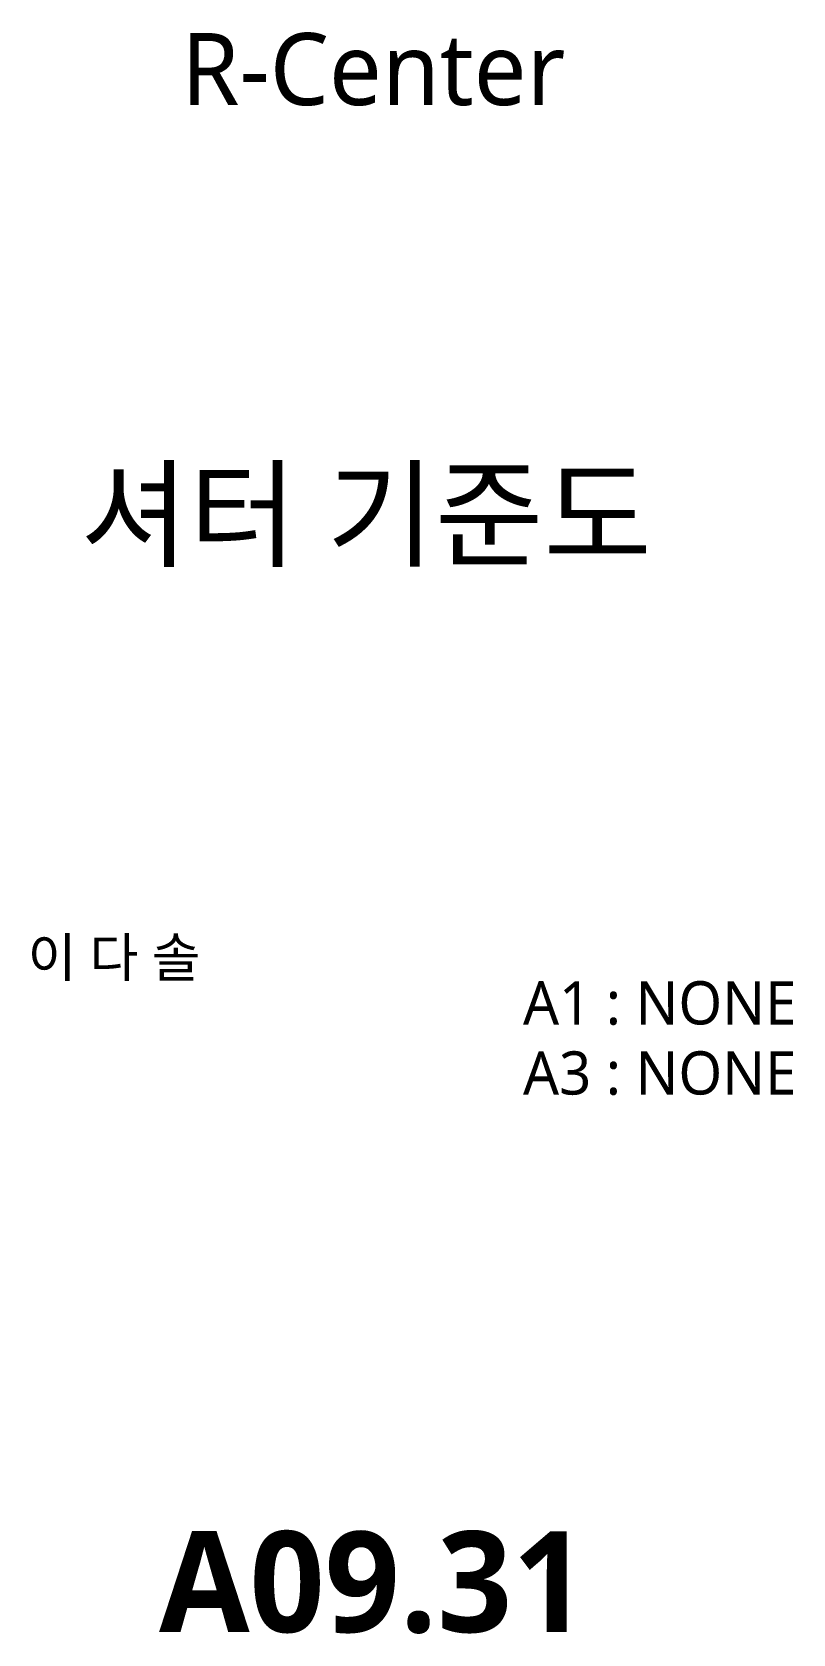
# Model space of a CAD drawing. Extents: x 4650 to 80882, y 2100 to 57300.
# Drawn here: x 75281 to 80564, y 2937 to 14057 of the extents above; entities that cross this region are included whole.
import ezdxf
from ezdxf.enums import TextEntityAlignment as Align

# ---------------------------------------------------------------- set-up
doc = ezdxf.new("R2010")
doc.units = 0
doc.header["$LTSCALE"] = 200
doc.header["$MEASUREMENT"] = 0
for name, color, linetype in [('SHT', 5, 'CONTINUOUS'), ('TEXT', 3, 'CONTINUOUS'), ('TITLE', 9, 'CONTINUOUS')]:
    doc.layers.add(name, color=color, linetype=linetype)
doc.styles.add('맑은고딕', font='malgun.ttf')
doc.styles.add('맑은고딕B', font='malgunbd.ttf')
doc.styles.add('스타일1', font='malgun.ttf')

# ---------------------------------------------------------------- blocks, each defined once
blk = doc.blocks.new('TITLE')
at = {"layer": 'TITLE', "style": '스타일1'}
for tag, height, p in [('동명칭', 6, (776.77, -457.26)), ('SCALE-A1', 3, (797.5, -522)), ('SCALE-A3', 3, (797.5, -527)), ('DATA', 3, (797.5, -540))]:
    blk.add_attdef(tag, text='', height=height, dxfattribs=at).set_placement(p, align=Align.MIDDLE)
for tag, height, p in [('TITLE1', 6, (776.5, -479.4)), ('TITLE4', 6, (776.5, -484.39)), ('TITLE2', 6, (776.5, -489)), ('TITLE5', 6, (776.5, -493.99)), ('TITLE3', 6, (776.5, -498.7)), ('NAME-1', 3, (760.16, -517.5)), ('NAME-2', 3, (760.16, -526.5)), ('A0.00', 7, (776.5, -561))]:
    blk.add_attdef(tag, text='', height=height, dxfattribs=at).set_placement(p, align=Align.MIDDLE_CENTER)

msp = doc.modelspace()

# ---------------------------------------------------------------- block references
at = {"layer": 'TEXT'}
ref = msp.add_blockref('TITLE', (0, 0), dxfattribs=dict(at, xscale=100, yscale=100, zscale=100))
ref.add_attrib('TITLE2', '셔터 기준도', dxfattribs={"layer": 'SHT', "color": 4, "height": 600, "style": '맑은고딕B'}).set_placement((77600, 10708.6), align=Align.MIDDLE_CENTER)
ref.add_attrib('NAME-1', '이 다 솔', dxfattribs={"color": 3, "height": 270, "style": '맑은고딕'}).set_placement((75250, 7633.3), align=Align.MIDDLE_LEFT)
ref.add_attrib('SCALE-A1', 'A1 : NONE', dxfattribs={"layer": 'SHT', "color": 3, "height": 300, "style": '맑은고딕'}).set_placement((79639.1, 7317.2), align=Align.MIDDLE)
ref.add_attrib('SCALE-A3', 'A3 : NONE', dxfattribs={"layer": 'SHT', "color": 3, "height": 300, "style": '맑은고딕'}).set_placement((79639.1, 6830.8), align=Align.MIDDLE)
ref.add_attrib('A0.00', 'A09.31', dxfattribs={"layer": 'SHT', "color": 4, "height": 700, "style": '맑은고딕B'}).set_placement((77650, 3300), align=Align.MIDDLE_CENTER)

# ---------------------------------------------------------------- texts
at = {"layer": 'TEXT', "style": '스타일1'}
msp.add_text('R-Center', height=500, dxfattribs=at).set_placement((77650, 13800), align=Align.MIDDLE_CENTER)

doc.saveas('drawing.dxf')
